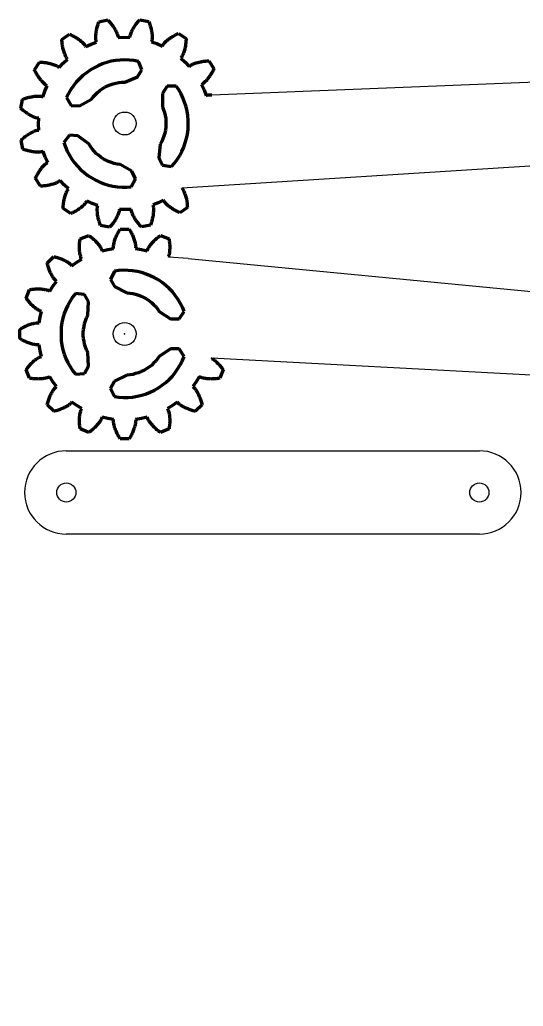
# Model space of a CAD drawing. Extents: x 25 to 268, y -91 to 145.
# Drawn here: x 24.8 to 145.6, y -91.4 to 145.4 of the extents above; entities that cross this region are included whole.
import ezdxf

# ---------------------------------------------------------------- set-up
doc = ezdxf.new("R2010")
doc.units = 0

msp = doc.modelspace()

# ---------------------------------------------------------------- linework, layer by layer
at = {"linetype": 'ByBlock'}
for p, q in [((70.88, 127.37), (148.63, 130.46)), ((63.67, 105), (149.67, 110.49)), ((60.46, 88.42), (60.5, 88.53)), ((65.21, 88.06), (60.46, 88.42)), ((65.21, 88.06), (149.98, 79.91)), ((70.81, 64.12), (70.92, 64.06)), ((149.02, 59.96), (70.81, 64.12)), ((35.97, 41.91), (135.03, 41.91)), ((135.03, 21.91), (35.97, 21.91))]:
    msp.add_line(p, q, dxfattribs=at)
at = {"color": 7, "lineweight": 211}
for points in [[(43.61, 144.34), (43.7, 144.62)], [(43.7, 144.62), (43.78, 144.87)], [(43.78, 144.87), (45.95, 145.32)], [(45.95, 145.32), (46.12, 145.12)], [(46.12, 145.12), (46.31, 144.9)], [(46.31, 144.9), (46.48, 144.71)], [(46.48, 144.71), (46.65, 144.5)], [(46.65, 144.5), (46.82, 144.31)], [(52.74, 144.36), (52.9, 144.55)], [(52.9, 144.55), (53.07, 144.77)], [(53.07, 144.77), (53.23, 144.96)], [(53.23, 144.96), (53.4, 145.18)], [(53.4, 145.18), (53.58, 145.37)], [(53.58, 145.37), (55.76, 144.95)], [(55.76, 144.95), (55.87, 144.7)], [(55.87, 144.7), (55.94, 144.44)], [(55.94, 144.44), (56.02, 144.2)], [(43.08, 141.86), (43.12, 142.09)], [(43.12, 142.09), (43.14, 142.35)], [(43.14, 142.35), (43.18, 142.59)], [(43.18, 142.59), (43.22, 142.84)], [(43.22, 142.84), (43.28, 143.1)], [(43.28, 143.1), (43.31, 143.34)], [(43.31, 143.34), (43.38, 143.59)], [(43.38, 143.59), (43.46, 143.84)], [(43.46, 143.84), (43.53, 144.09)], [(43.53, 144.09), (43.61, 144.34)], [(46.82, 144.31), (46.98, 144.1)], [(46.98, 144.1), (47.11, 143.9)], [(47.11, 143.9), (47.27, 143.68)], [(47.27, 143.68), (47.4, 143.47)], [(47.4, 143.47), (47.53, 143.26)], [(47.53, 143.26), (47.66, 143.04)], [(47.66, 143.04), (47.79, 142.83)], [(47.79, 142.83), (47.88, 142.61)], [(47.88, 142.61), (47.98, 142.4)], [(47.98, 142.4), (48.08, 142.18)], [(48.08, 142.18), (48.18, 141.97)], [(51.43, 142), (51.51, 142.21)], [(51.51, 142.21), (51.59, 142.43)], [(51.59, 142.43), (51.69, 142.66)], [(51.69, 142.66), (51.79, 142.86)], [(51.79, 142.86), (51.9, 143.08)], [(51.9, 143.08), (52.04, 143.29)], [(52.04, 143.29), (52.16, 143.51)], [(52.16, 143.51), (52.3, 143.72)], [(52.3, 143.72), (52.43, 143.93)], [(52.43, 143.93), (52.57, 144.14)], [(52.57, 144.14), (52.74, 144.36)], [(56.02, 144.2), (56.11, 143.94)], [(56.11, 143.94), (56.17, 143.69)], [(56.17, 143.69), (56.24, 143.44)], [(56.24, 143.44), (56.31, 143.18)], [(56.31, 143.18), (56.36, 142.94)], [(56.36, 142.94), (56.41, 142.7)], [(56.41, 142.7), (56.44, 142.43)], [(56.44, 142.43), (56.47, 142.21)], [(56.47, 142.21), (56.5, 141.98)], [(62.6, 141.98), (62.85, 142.09)], [(62.85, 142.09), (64.69, 140.88)], [(34.92, 140.64), (36.76, 141.88)], [(34.92, 140.36), (34.92, 140.64)], [(34.96, 140.1), (34.92, 140.36)], [(34.97, 139.85), (34.96, 140.1)], [(35, 139.57), (34.97, 139.85)], [(36.76, 141.88), (36.99, 141.79)], [(36.99, 141.79), (37.24, 141.65)], [(37.24, 141.65), (37.46, 141.54)], [(37.46, 141.54), (37.7, 141.41)], [(37.7, 141.41), (37.92, 141.29)], [(37.92, 141.29), (38.17, 141.16)], [(38.17, 141.16), (38.38, 141.02)], [(38.38, 141.02), (38.59, 140.88)], [(38.59, 140.88), (38.8, 140.75)], [(38.8, 140.75), (38.99, 140.59)], [(38.99, 140.59), (39.2, 140.45)], [(39.2, 140.45), (39.4, 140.29)], [(39.4, 140.29), (39.57, 140.15)], [(39.57, 140.15), (39.75, 139.98)], [(39.75, 139.98), (39.91, 139.81)], [(39.91, 139.81), (40.07, 139.64)], [(41.9, 139.52), (43.21, 140)], [(43.06, 140.91), (43.07, 141.15)], [(43.08, 140.68), (43.06, 140.91)], [(43.07, 141.38), (43.08, 141.62)], [(43.07, 141.15), (43.07, 141.38)], [(43.08, 141.62), (43.08, 141.86)], [(43.12, 140.46), (43.08, 140.68)], [(43.14, 140.22), (43.12, 140.46)], [(43.21, 140), (43.14, 140.22)], [(48.18, 141.97), (48.25, 141.75)], [(48.25, 141.75), (48.31, 141.53)], [(48.31, 141.53), (48.38, 141.31)], [(48.38, 141.31), (48.4, 141.07)], [(48.4, 141.07), (49.8, 141.15)], [(49.8, 141.15), (49.8, 141.15)], [(49.8, 141.15), (51.19, 141.1)], [(51.19, 141.1), (51.22, 141.32)], [(51.22, 141.32), (51.29, 141.55)], [(51.29, 141.55), (51.34, 141.78)], [(51.34, 141.78), (51.43, 142)], [(56.47, 140.32), (56.4, 140.1)], [(56.4, 140.1), (57.71, 139.63)], [(56.49, 140.55), (56.47, 140.32)], [(56.52, 140.77), (56.49, 140.55)], [(56.5, 141.98), (56.52, 141.73)], [(56.52, 141.73), (56.53, 141.48)], [(56.53, 141.24), (56.52, 141.01)], [(56.52, 141.01), (56.52, 140.77)], [(56.53, 141.48), (56.53, 141.24)], [(59.37, 139.61), (59.53, 139.8)], [(59.53, 139.8), (59.7, 139.97)], [(59.7, 139.97), (59.87, 140.13)], [(59.87, 140.13), (60.03, 140.29)], [(60.03, 140.29), (60.23, 140.46)], [(60.23, 140.46), (60.42, 140.6)], [(60.42, 140.6), (60.61, 140.77)], [(60.61, 140.77), (60.81, 140.92)], [(60.81, 140.92), (61.01, 141.05)], [(61.01, 141.05), (61.23, 141.2)], [(61.23, 141.2), (61.44, 141.34)], [(61.44, 141.34), (61.66, 141.46)], [(61.66, 141.46), (61.88, 141.61)], [(61.88, 141.61), (62.12, 141.73)], [(62.12, 141.73), (62.34, 141.85)], [(62.34, 141.85), (62.6, 141.98)], [(64.62, 139.81), (64.59, 139.54)], [(64.64, 140.07), (64.62, 139.81)], [(64.66, 140.32), (64.64, 140.07)], [(64.69, 140.6), (64.66, 140.32)], [(64.69, 140.88), (64.69, 140.6)], [(35.05, 139.32), (35, 139.57)], [(35.08, 139.06), (35.05, 139.32)], [(35.12, 138.79), (35.08, 139.06)], [(35.17, 138.56), (35.12, 138.79)], [(35.22, 138.31), (35.17, 138.56)], [(35.29, 138.06), (35.22, 138.31)], [(35.35, 137.84), (35.29, 138.06)], [(35.42, 137.61), (35.35, 137.84)], [(35.51, 137.38), (35.42, 137.61)], [(35.59, 137.14), (35.51, 137.38)], [(40.07, 139.64), (40.24, 139.48)], [(40.24, 139.48), (40.38, 139.29)], [(40.38, 139.29), (40.53, 139.1)], [(40.53, 139.1), (40.64, 138.91)], [(40.64, 138.91), (41.9, 139.52)], [(41.9, 139.52), (41.9, 139.52)], [(57.71, 139.63), (59, 139.05)], [(59, 139.05), (59.11, 139.25)], [(59.11, 139.25), (59.25, 139.43)], [(59.25, 139.43), (59.37, 139.61)], [(64.09, 137.35), (63.98, 137.16)], [(64.15, 137.59), (64.09, 137.35)], [(64.24, 137.82), (64.15, 137.59)], [(64.3, 138.05), (64.24, 137.82)], [(64.37, 138.3), (64.3, 138.05)], [(64.42, 138.55), (64.37, 138.3)], [(64.45, 138.79), (64.42, 138.55)], [(64.53, 139.03), (64.45, 138.79)], [(64.55, 139.3), (64.53, 139.03)], [(64.59, 139.54), (64.55, 139.3)], [(28.34, 133.35), (29.55, 135.19)], [(29.55, 135.19), (29.82, 135.19)], [(29.82, 135.19), (30.11, 135.18)], [(30.11, 135.18), (30.36, 135.16)], [(30.36, 135.16), (30.63, 135.14)], [(30.63, 135.14), (30.89, 135.09)], [(30.89, 135.09), (31.14, 135.07)], [(31.14, 135.07), (31.39, 135.02)], [(31.39, 135.02), (31.65, 134.97)], [(31.65, 134.97), (31.89, 134.93)], [(34.29, 133.93), (35.25, 134.98)], [(35.25, 134.98), (36.25, 135.93)], [(35.25, 134.98), (35.25, 134.98)], [(35.69, 136.92), (35.59, 137.14)], [(35.79, 136.71), (35.69, 136.92)], [(35.88, 136.5), (35.79, 136.71)], [(36, 136.3), (35.88, 136.5)], [(36.11, 136.11), (36, 136.3)], [(36.25, 135.93), (36.11, 136.11)], [(45.66, 135.13), (44.62, 134.77)], [(46.73, 135.39), (45.66, 135.13)], [(47.81, 135.58), (46.73, 135.39)], [(48.9, 135.7), (47.81, 135.58)], [(50.01, 135.75), (48.9, 135.7)], [(51.11, 135.68), (50.01, 135.75)], [(52.2, 135.56), (51.11, 135.68)], [(53.29, 135.35), (52.2, 135.56)], [(54.12, 133.35), (53.29, 135.35)], [(63.56, 136.33), (63.42, 136.15)], [(63.42, 136.15), (64.46, 135.19)], [(63.68, 136.52), (63.56, 136.33)], [(63.79, 136.71), (63.68, 136.52)], [(63.9, 136.94), (63.79, 136.71)], [(63.98, 137.16), (63.9, 136.94)], [(64.46, 135.19), (64.46, 135.19)], [(64.46, 135.19), (65.43, 134.17)], [(66.86, 134.93), (67.1, 135.02)], [(67.1, 135.02), (67.32, 135.08)], [(67.32, 135.08), (67.56, 135.13)], [(67.56, 135.13), (67.82, 135.2)], [(67.82, 135.2), (68.06, 135.26)], [(68.06, 135.26), (68.3, 135.3)], [(68.3, 135.3), (68.54, 135.36)], [(68.54, 135.36), (68.8, 135.39)], [(68.8, 135.39), (69.07, 135.43)], [(69.07, 135.43), (69.33, 135.46)], [(69.33, 135.46), (69.58, 135.48)], [(69.58, 135.48), (69.87, 135.5)], [(69.87, 135.5), (70.14, 135.51)], [(70.14, 135.51), (71.38, 133.67)], [(28.45, 133.1), (28.34, 133.35)], [(28.59, 132.86), (28.45, 133.1)], [(28.71, 132.63), (28.59, 132.86)], [(28.83, 132.4), (28.71, 132.63)], [(31.89, 134.93), (32.13, 134.87)], [(32.13, 134.87), (32.37, 134.79)], [(32.37, 134.79), (32.6, 134.74)], [(32.6, 134.74), (32.85, 134.66)], [(32.85, 134.66), (33.07, 134.58)], [(33.07, 134.58), (33.28, 134.5)], [(33.28, 134.5), (33.5, 134.41)], [(33.5, 134.41), (33.73, 134.3)], [(33.73, 134.3), (33.91, 134.18)], [(33.91, 134.18), (34.11, 134.07)], [(34.11, 134.07), (34.29, 133.93)], [(40.78, 132.66), (39.91, 131.97)], [(41.68, 133.29), (40.78, 132.66)], [(42.61, 133.85), (41.68, 133.29)], [(43.59, 134.34), (42.61, 133.85)], [(44.62, 134.77), (43.59, 134.34)], [(53.01, 131.65), (54.12, 133.35)], [(65.43, 134.17), (65.62, 134.31)], [(65.62, 134.31), (65.79, 134.44)], [(65.79, 134.44), (66.01, 134.54)], [(66.01, 134.54), (66.2, 134.65)], [(66.2, 134.65), (66.41, 134.75)], [(66.41, 134.75), (66.64, 134.83)], [(66.64, 134.83), (66.86, 134.93)], [(70.92, 132.72), (70.79, 132.5)], [(71.04, 132.96), (70.92, 132.72)], [(71.16, 133.18), (71.04, 132.96)], [(71.27, 133.45), (71.16, 133.18)], [(71.38, 133.67), (71.27, 133.45)], [(28.97, 132.16), (28.83, 132.4)], [(29.1, 131.96), (28.97, 132.16)], [(29.22, 131.72), (29.1, 131.96)], [(29.39, 131.53), (29.22, 131.72)], [(29.52, 131.32), (29.39, 131.53)], [(29.66, 131.11), (29.52, 131.32)], [(29.82, 130.91), (29.66, 131.11)], [(29.97, 130.73), (29.82, 130.91)], [(30.15, 130.55), (29.97, 130.73)], [(30.3, 130.36), (30.15, 130.55)], [(30.47, 130.22), (30.3, 130.36)], [(38.36, 130.39), (37.67, 129.52)], [(39.11, 131.21), (38.36, 130.39)], [(39.91, 131.97), (39.11, 131.21)], [(47.87, 130.15), (48.58, 130.29)], [(48.58, 130.29), (49.29, 130.36)], [(49.29, 130.36), (50.01, 130.36)], [(50.01, 130.36), (53.01, 131.65)], [(69.15, 130.36), (68.96, 130.2)], [(69.31, 130.51), (69.15, 130.36)], [(69.48, 130.68), (69.31, 130.51)], [(69.64, 130.87), (69.48, 130.68)], [(69.78, 131.04), (69.64, 130.87)], [(69.94, 131.23), (69.78, 131.04)], [(70.09, 131.43), (69.94, 131.23)], [(70.23, 131.64), (70.09, 131.43)], [(70.39, 131.83), (70.23, 131.64)], [(70.5, 132.06), (70.39, 131.83)], [(70.64, 132.27), (70.5, 132.06)], [(70.79, 132.5), (70.64, 132.27)], [(30.32, 126.9), (30.81, 128.22)], [(30.63, 130.05), (30.47, 130.22)], [(30.83, 129.89), (30.63, 130.05)], [(30.81, 128.22), (31.39, 129.52)], [(30.81, 128.22), (30.81, 128.22)], [(31, 129.75), (30.83, 129.89)], [(31.19, 129.62), (31, 129.75)], [(31.39, 129.52), (31.19, 129.62)], [(37.05, 128.61), (36.5, 127.66)], [(37.67, 129.52), (37.05, 128.61)], [(42.93, 127.42), (43.44, 127.92)], [(43.44, 127.92), (44, 128.36)], [(44, 128.36), (44.58, 128.79)], [(44.58, 128.79), (45.2, 129.15)], [(45.2, 129.15), (45.84, 129.48)], [(45.84, 129.48), (46.49, 129.74)], [(46.49, 129.74), (47.18, 129.97)], [(47.18, 129.97), (47.87, 130.15)], [(60.14, 129.39), (59.02, 127.7)], [(62.31, 129.42), (60.14, 129.39)], [(62.92, 128.52), (62.31, 129.42)], [(63.48, 127.56), (62.92, 128.52)], [(68.59, 129.91), (68.39, 129.8)], [(68.39, 129.8), (69, 128.54)], [(68.8, 130.05), (68.59, 129.91)], [(68.96, 130.2), (68.8, 130.05)], [(69, 128.54), (69, 128.54)], [(69, 128.54), (69.51, 127.21)], [(25.06, 124.08), (25.48, 126.26)], [(25.48, 126.26), (25.72, 126.36)], [(25.72, 126.36), (26, 126.46)], [(26, 126.46), (26.23, 126.54)], [(26.23, 126.54), (26.49, 126.61)], [(26.49, 126.61), (26.75, 126.68)], [(26.75, 126.68), (27, 126.76)], [(27, 126.76), (27.24, 126.8)], [(27.24, 126.8), (27.48, 126.86)], [(27.48, 126.86), (27.73, 126.9)], [(27.73, 126.9), (27.99, 126.94)], [(27.99, 126.94), (28.23, 126.99)], [(28.23, 126.99), (28.46, 127.02)], [(28.46, 127.02), (28.71, 127.03)], [(28.71, 127.03), (28.95, 127.03)], [(28.95, 127.03), (29.2, 127.05)], [(29.2, 127.05), (29.43, 127.04)], [(29.43, 127.04), (29.65, 127.01)], [(29.65, 127.01), (29.89, 127.01)], [(29.89, 127.01), (30.1, 126.96)], [(30.1, 126.96), (30.32, 126.9)], [(36.5, 127.66), (36.02, 126.69)], [(36.02, 126.69), (37.15, 124.81)], [(39.16, 124.69), (41.97, 126.33)], [(41.97, 126.33), (42.44, 126.9)], [(42.44, 126.9), (42.93, 127.42)], [(59.02, 127.7), (59.03, 124.43)], [(63.95, 126.59), (63.48, 127.56)], [(64.35, 125.55), (63.95, 126.59)], [(64.69, 124.49), (64.35, 125.55)], [(69.51, 127.21), (69.73, 127.28)], [(69.73, 127.28), (69.94, 127.32)], [(69.94, 127.32), (70.16, 127.35)], [(70.16, 127.35), (70.41, 127.37)], [(70.41, 127.37), (70.63, 127.37)], [(70.63, 127.37), (70.87, 127.37)], [(25.25, 123.92), (25.06, 124.08)], [(25.46, 123.72), (25.25, 123.92)], [(25.66, 123.57), (25.46, 123.72)], [(25.87, 123.4), (25.66, 123.57)], [(26.06, 123.24), (25.87, 123.4)], [(26.3, 123.09), (26.06, 123.24)], [(37.15, 124.81), (39.16, 124.69)], [(59.03, 124.43), (59.3, 123.78)], [(59.3, 123.78), (59.51, 123.1)], [(64.95, 123.42), (64.69, 124.49)], [(65.12, 122.35), (64.95, 123.42)], [(26.51, 122.95), (26.3, 123.09)], [(26.7, 122.79), (26.51, 122.95)], [(26.93, 122.68), (26.7, 122.79)], [(27.13, 122.54), (26.93, 122.68)], [(27.35, 122.42), (27.13, 122.54)], [(27.58, 122.31), (27.35, 122.42)], [(27.77, 122.2), (27.58, 122.31)], [(28, 122.09), (27.77, 122.2)], [(28.22, 122.01), (28, 122.09)], [(28.43, 121.93), (28.22, 122.01)], [(28.66, 121.86), (28.43, 121.93)], [(28.87, 121.78), (28.66, 121.86)], [(29.12, 121.74), (28.87, 121.78)], [(29.34, 121.71), (29.12, 121.74)], [(29.28, 120.31), (29.34, 121.71)], [(59.51, 123.1), (59.67, 122.4)], [(59.67, 122.4), (59.8, 121.68)], [(59.8, 121.68), (59.85, 120.97)], [(59.85, 120.97), (59.86, 120.27)], [(65.22, 121.23), (65.12, 122.35)], [(65.22, 120.13), (65.22, 121.23)], [(27.6, 118.29), (27.83, 118.4)], [(27.83, 118.4), (28.04, 118.5)], [(28.04, 118.5), (28.25, 118.6)], [(28.25, 118.6), (28.45, 118.68)], [(28.45, 118.68), (28.69, 118.77)], [(28.69, 118.77), (28.91, 118.83)], [(28.91, 118.83), (29.11, 118.87)], [(29.11, 118.87), (29.35, 118.9)], [(29.35, 118.9), (29.28, 120.31)], [(29.28, 120.31), (29.28, 120.31)], [(59.72, 118.84), (59.58, 118.11)], [(59.83, 119.55), (59.72, 118.84)], [(59.86, 120.27), (59.83, 119.55)], [(65.04, 117.94), (65.16, 119.04)], [(65.16, 119.04), (65.22, 120.13)], [(25.11, 116.45), (25.32, 116.64)], [(25.57, 114.29), (25.11, 116.45)], [(25.32, 116.64), (25.52, 116.8)], [(25.52, 116.8), (25.73, 117)], [(25.73, 117), (25.94, 117.16)], [(25.94, 117.16), (26.13, 117.33)], [(26.13, 117.33), (26.32, 117.47)], [(26.32, 117.47), (26.54, 117.63)], [(26.54, 117.63), (26.75, 117.77)], [(26.75, 117.77), (26.97, 117.92)], [(26.97, 117.92), (27.18, 118.05)], [(27.18, 118.05), (27.4, 118.18)], [(27.4, 118.18), (27.6, 118.29)], [(36.74, 117.63), (35.4, 115.91)], [(38.75, 117.51), (36.74, 117.63)], [(41.35, 115.55), (38.75, 117.51)], [(58.87, 116.11), (58.51, 115.47)], [(59.14, 116.77), (58.87, 116.11)], [(59.38, 117.45), (59.14, 116.77)], [(59.58, 118.11), (59.38, 117.45)], [(64.5, 115.82), (64.81, 116.87)], [(64.81, 116.87), (65.04, 117.94)], [(25.81, 114.2), (25.57, 114.29)], [(26.08, 114.1), (25.81, 114.2)], [(26.33, 114.03), (26.08, 114.1)], [(26.58, 113.95), (26.33, 114.03)], [(26.83, 113.88), (26.58, 113.95)], [(27.1, 113.83), (26.83, 113.88)], [(27.33, 113.79), (27.1, 113.83)], [(27.58, 113.71), (27.33, 113.79)], [(27.83, 113.67), (27.58, 113.71)], [(28.08, 113.66), (27.83, 113.67)], [(28.33, 113.62), (28.08, 113.66)], [(30.21, 113.66), (29.98, 113.63)], [(30.44, 113.73), (30.21, 113.66)], [(30.92, 112.42), (30.44, 113.73)], [(35.4, 115.91), (35.76, 114.86)], [(35.76, 114.86), (36.2, 113.85)], [(36.2, 113.85), (36.71, 112.86)], [(41.73, 114.95), (41.35, 115.55)], [(42.16, 114.36), (41.73, 114.95)], [(42.64, 113.81), (42.16, 114.36)], [(43.14, 113.3), (42.64, 113.81)], [(58.51, 115.47), (58.13, 112.23)], [(63.16, 112.78), (63.68, 113.75)], [(63.68, 113.75), (64.12, 114.78)], [(64.12, 114.78), (64.5, 115.82)], [(28.58, 113.6), (28.33, 113.62)], [(28.8, 113.57), (28.58, 113.6)], [(29.04, 113.57), (28.8, 113.57)], [(29.29, 113.58), (29.04, 113.57)], [(29.52, 113.57), (29.29, 113.58)], [(29.76, 113.6), (29.52, 113.57)], [(29.98, 113.63), (29.76, 113.6)], [(31.51, 111.13), (30.92, 112.42)], [(30.92, 112.42), (30.92, 112.42)], [(36.71, 112.86), (37.3, 111.93)], [(37.3, 111.93), (37.94, 111.03)], [(43.67, 112.83), (43.14, 113.3)], [(44.22, 112.39), (43.67, 112.83)], [(44.82, 112), (44.22, 112.39)], [(45.47, 111.65), (44.82, 112)], [(46.11, 111.35), (45.47, 111.65)], [(46.78, 111.09), (46.11, 111.35)], [(58.13, 112.23), (59.03, 110.44)], [(61.91, 110.96), (62.56, 111.86)], [(62.56, 111.86), (63.16, 112.78)], [(29.42, 108.89), (29.55, 109.1)], [(29.55, 109.1), (29.69, 109.31)], [(29.69, 109.31), (29.85, 109.51)], [(29.85, 109.51), (29.98, 109.72)], [(29.98, 109.72), (30.13, 109.89)], [(30.13, 109.89), (30.28, 110.08)], [(30.28, 110.08), (30.45, 110.25)], [(30.45, 110.25), (30.63, 110.43)], [(30.63, 110.43), (30.79, 110.59)], [(30.79, 110.59), (30.96, 110.75)], [(30.96, 110.75), (31.15, 110.89)], [(31.15, 110.89), (31.32, 111.02)], [(31.32, 111.02), (31.51, 111.13)], [(37.94, 111.03), (38.66, 110.21)], [(38.66, 110.21), (39.41, 109.41)], [(39.41, 109.41), (40.25, 108.68)], [(47.45, 110.89), (46.78, 111.09)], [(48.15, 110.73), (47.45, 110.89)], [(48.86, 110.62), (48.15, 110.73)], [(51.7, 108.99), (48.86, 110.62)], [(52.6, 107.21), (51.7, 108.99)], [(59.03, 110.44), (61.2, 110.15)], [(61.2, 110.15), (61.91, 110.96)], [(28.54, 107.25), (28.65, 107.51)], [(29.79, 105.42), (28.54, 107.25)], [(28.65, 107.51), (28.77, 107.73)], [(28.77, 107.73), (28.9, 107.98)], [(28.9, 107.98), (29.02, 108.2)], [(29.02, 108.2), (29.14, 108.44)], [(29.14, 108.44), (29.26, 108.66)], [(29.26, 108.66), (29.42, 108.89)], [(34.33, 106.63), (34.12, 106.49)], [(34.5, 106.75), (34.33, 106.63)], [(35.44, 105.74), (34.5, 106.75)], [(40.25, 108.68), (41.13, 108.02)], [(41.13, 108.02), (42.05, 107.42)], [(42.05, 107.42), (43.01, 106.87)], [(43.01, 106.87), (43.99, 106.4)], [(51.55, 105.3), (52.6, 107.21)], [(30.08, 105.43), (29.79, 105.42)], [(30.33, 105.45), (30.08, 105.43)], [(30.59, 105.49), (30.33, 105.45)], [(30.86, 105.5), (30.59, 105.49)], [(31.1, 105.54), (30.86, 105.5)], [(31.37, 105.58), (31.1, 105.54)], [(31.63, 105.61), (31.37, 105.58)], [(31.87, 105.67), (31.63, 105.61)], [(32.13, 105.74), (31.87, 105.67)], [(32.36, 105.79), (32.13, 105.74)], [(32.59, 105.85), (32.36, 105.79)], [(32.82, 105.94), (32.59, 105.85)], [(33.06, 106.02), (32.82, 105.94)], [(33.28, 106.08), (33.06, 106.02)], [(33.5, 106.18), (33.28, 106.08)], [(33.71, 106.28), (33.5, 106.18)], [(33.92, 106.38), (33.71, 106.28)], [(34.12, 106.49), (33.92, 106.38)], [(36.49, 104.78), (35.44, 105.74)], [(35.44, 105.74), (35.44, 105.74)], [(36.02, 104.02), (36.12, 104.22)], [(36.12, 104.22), (36.25, 104.41)], [(36.25, 104.41), (36.35, 104.6)], [(36.35, 104.6), (36.49, 104.78)], [(43.99, 106.4), (45.02, 106.02)], [(45.02, 106.02), (46.09, 105.68)], [(46.09, 105.68), (47.16, 105.46)], [(47.16, 105.46), (48.25, 105.28)], [(48.25, 105.28), (49.34, 105.22)], [(49.34, 105.22), (50.45, 105.21)], [(50.45, 105.21), (51.55, 105.3)], [(63.67, 105), (63.8, 104.82)], [(63.8, 104.82), (63.95, 104.63)], [(63.95, 104.63), (64.05, 104.42)], [(64.05, 104.42), (64.16, 104.22)], [(64.16, 104.22), (64.26, 104.01)], [(35.36, 101.64), (35.41, 101.9)], [(35.41, 101.9), (35.45, 102.14)], [(35.45, 102.14), (35.5, 102.41)], [(35.5, 102.41), (35.56, 102.64)], [(35.56, 102.64), (35.63, 102.87)], [(35.63, 102.87), (35.7, 103.12)], [(35.7, 103.12), (35.76, 103.35)], [(35.76, 103.35), (35.84, 103.56)], [(35.84, 103.56), (35.94, 103.8)], [(35.94, 103.8), (36.02, 104.02)], [(40.91, 101.89), (40.8, 101.68)], [(42.2, 101.3), (40.91, 101.89)], [(59.3, 102.03), (58.02, 101.44)], [(59.42, 101.83), (59.3, 102.03)], [(59.53, 101.64), (59.42, 101.83)], [(64.26, 104.01), (64.34, 103.78)], [(64.34, 103.78), (64.41, 103.58)], [(64.41, 103.58), (64.5, 103.34)], [(64.5, 103.34), (64.58, 103.1)], [(64.58, 103.1), (64.64, 102.86)], [(64.64, 102.86), (64.68, 102.62)], [(64.68, 102.62), (64.76, 102.37)], [(64.76, 102.37), (64.81, 102.12)], [(64.81, 102.12), (64.86, 101.88)], [(64.86, 101.88), (64.9, 101.62)], [(35.24, 100.6), (35.27, 100.86)], [(35.25, 100.34), (35.24, 100.6)], [(35.24, 100.05), (35.25, 100.34)], [(37.07, 98.84), (35.24, 100.05)], [(35.27, 100.86), (35.3, 101.14)], [(35.3, 101.14), (35.33, 101.38)], [(35.33, 101.38), (35.36, 101.64)], [(38.26, 99.46), (38.04, 99.34)], [(38.47, 99.6), (38.26, 99.46)], [(38.72, 99.74), (38.47, 99.6)], [(38.89, 99.88), (38.72, 99.74)], [(39.12, 100.03), (38.89, 99.88)], [(39.33, 100.17), (39.12, 100.03)], [(39.51, 100.31), (39.33, 100.17)], [(39.71, 100.48), (39.51, 100.31)], [(39.88, 100.65), (39.71, 100.48)], [(40.06, 100.79), (39.88, 100.65)], [(40.22, 100.99), (40.06, 100.79)], [(40.39, 101.15), (40.22, 100.99)], [(40.53, 101.32), (40.39, 101.15)], [(40.68, 101.5), (40.53, 101.32)], [(40.8, 101.68), (40.68, 101.5)], [(43.52, 100.82), (42.2, 101.3)], [(42.2, 101.3), (42.2, 101.3)], [(43.38, 99.92), (43.41, 100.14)], [(43.38, 99.69), (43.38, 99.92)], [(43.39, 99.44), (43.38, 99.69)], [(43.41, 100.38), (43.48, 100.61)], [(43.41, 100.14), (43.41, 100.38)], [(43.48, 100.61), (43.52, 100.82)], [(48.68, 99.61), (48.66, 99.39)], [(48.71, 99.83), (48.68, 99.61)], [(50.13, 99.8), (48.71, 99.83)], [(51.54, 99.86), (50.13, 99.8)], [(50.13, 99.8), (50.13, 99.8)], [(51.57, 99.63), (51.54, 99.86)], [(51.61, 99.42), (51.57, 99.63)], [(58.02, 101.44), (56.69, 100.93)], [(56.69, 100.93), (56.76, 100.71)], [(56.76, 100.71), (56.8, 100.5)], [(56.8, 100.5), (56.84, 100.27)], [(56.84, 100.27), (56.85, 100.02)], [(56.85, 100.02), (56.85, 99.81)], [(56.85, 99.81), (56.87, 99.56)], [(56.87, 99.56), (56.87, 99.32)], [(58.02, 101.44), (58.02, 101.44)], [(59.69, 101.48), (59.53, 101.64)], [(59.84, 101.29), (59.69, 101.48)], [(60, 101.13), (59.84, 101.29)], [(60.18, 100.95), (60, 101.13)], [(60.35, 100.8), (60.18, 100.95)], [(60.55, 100.65), (60.35, 100.8)], [(60.72, 100.5), (60.55, 100.65)], [(60.92, 100.35), (60.72, 100.5)], [(61.13, 100.21), (60.92, 100.35)], [(61.32, 100.05), (61.13, 100.21)], [(61.54, 99.93), (61.32, 100.05)], [(61.78, 99.78), (61.54, 99.93)], [(61.99, 99.64), (61.78, 99.78)], [(62.22, 99.51), (61.99, 99.64)], [(62.45, 99.4), (62.22, 99.51)], [(65.01, 100.29), (63.17, 99.04)], [(64.9, 101.62), (64.93, 101.36)], [(64.93, 101.36), (64.95, 101.11)], [(64.95, 101.11), (64.99, 100.84)], [(64.99, 100.84), (64.99, 100.57)], [(64.99, 100.57), (65.01, 100.29)], [(37.34, 98.97), (37.07, 98.84)], [(37.57, 99.08), (37.34, 98.97)], [(37.79, 99.2), (37.57, 99.08)], [(38.04, 99.34), (37.79, 99.2)], [(43.41, 99.23), (43.39, 99.44)], [(43.42, 98.98), (43.41, 99.23)], [(43.44, 98.73), (43.42, 98.98)], [(43.48, 98.48), (43.44, 98.73)], [(43.54, 98.24), (43.48, 98.48)], [(43.57, 97.98), (43.54, 98.24)], [(43.62, 97.73), (43.57, 97.98)], [(43.67, 97.5), (43.62, 97.73)], [(43.74, 97.24), (43.67, 97.5)], [(43.81, 96.98), (43.74, 97.24)], [(47.65, 97.22), (47.49, 97.02)], [(47.76, 97.44), (47.65, 97.22)], [(47.9, 97.65), (47.76, 97.44)], [(48.02, 97.87), (47.9, 97.65)], [(48.11, 98.07), (48.02, 97.87)], [(48.24, 98.29), (48.11, 98.07)], [(48.34, 98.5), (48.24, 98.29)], [(48.43, 98.74), (48.34, 98.5)], [(48.51, 98.95), (48.43, 98.74)], [(48.58, 99.18), (48.51, 98.95)], [(48.66, 99.39), (48.58, 99.18)], [(51.67, 99.2), (51.61, 99.42)], [(51.76, 98.97), (51.67, 99.2)], [(51.84, 98.77), (51.76, 98.97)], [(51.93, 98.53), (51.84, 98.77)], [(52.02, 98.32), (51.93, 98.53)], [(52.15, 98.11), (52.02, 98.32)], [(52.25, 97.9), (52.15, 98.11)], [(52.39, 97.69), (52.25, 97.9)], [(52.5, 97.46), (52.39, 97.69)], [(52.66, 97.24), (52.5, 97.46)], [(52.81, 97.06), (52.66, 97.24)], [(56.48, 97.1), (56.41, 96.85)], [(56.55, 97.35), (56.48, 97.1)], [(56.59, 97.59), (56.55, 97.35)], [(56.65, 97.85), (56.59, 97.59)], [(56.71, 98.08), (56.65, 97.85)], [(56.77, 98.35), (56.71, 98.08)], [(56.78, 98.6), (56.77, 98.35)], [(56.82, 98.85), (56.78, 98.6)], [(56.83, 99.08), (56.82, 98.85)], [(56.87, 99.32), (56.83, 99.08)], [(62.69, 99.26), (62.45, 99.4)], [(62.93, 99.17), (62.69, 99.26)], [(63.17, 99.04), (62.93, 99.17)], [(43.9, 96.75), (43.81, 96.98)], [(43.97, 96.49), (43.9, 96.75)], [(44.08, 96.24), (43.97, 96.49)], [(44.17, 95.97), (44.08, 96.24)], [(46.35, 95.56), (44.17, 95.97)], [(46.52, 95.77), (46.35, 95.56)], [(46.7, 95.95), (46.52, 95.77)], [(46.87, 96.17), (46.7, 95.95)], [(47.03, 96.37), (46.87, 96.17)], [(47.2, 96.58), (47.03, 96.37)], [(47.33, 96.79), (47.2, 96.58)], [(47.49, 97.02), (47.33, 96.79)], [(48.57, 94.63), (48.7, 94.88)], [(48.7, 94.88), (48.85, 95.11)], [(48.85, 95.11), (51.05, 95.11)], [(51.05, 95.11), (51.2, 94.88)], [(51.2, 94.88), (51.35, 94.63)], [(52.96, 96.84), (52.81, 97.06)], [(53.09, 96.63), (52.96, 96.84)], [(53.26, 96.43), (53.09, 96.63)], [(53.43, 96.23), (53.26, 96.43)], [(53.62, 96.01), (53.43, 96.23)], [(53.79, 95.82), (53.62, 96.01)], [(53.99, 95.63), (53.79, 95.82)], [(56.13, 96.07), (53.99, 95.63)], [(56.24, 96.32), (56.13, 96.07)], [(56.32, 96.57), (56.24, 96.32)], [(56.41, 96.85), (56.32, 96.57)], [(39.22, 92.23), (39.27, 92.51)], [(39.27, 92.51), (39.3, 92.76)], [(39.3, 92.76), (41.35, 93.61)], [(41.35, 93.61), (41.57, 93.46)], [(41.57, 93.46), (41.8, 93.28)], [(41.8, 93.28), (42, 93.13)], [(42, 93.13), (42.2, 92.96)], [(42.2, 92.96), (42.4, 92.78)], [(42.4, 92.78), (42.6, 92.61)], [(42.6, 92.61), (42.77, 92.43)], [(42.77, 92.43), (42.95, 92.26)], [(47.55, 92.31), (47.62, 92.53)], [(47.62, 92.53), (47.7, 92.78)], [(47.7, 92.78), (47.8, 93.01)], [(47.8, 93.01), (47.9, 93.23)], [(47.9, 93.23), (47.97, 93.48)], [(47.97, 93.48), (48.1, 93.71)], [(48.1, 93.71), (48.2, 93.93)], [(48.2, 93.93), (48.32, 94.18)], [(48.32, 94.18), (48.45, 94.41)], [(48.45, 94.41), (48.57, 94.63)], [(51.35, 94.63), (51.47, 94.41)], [(51.47, 94.41), (51.6, 94.18)], [(51.6, 94.18), (51.7, 93.93)], [(51.7, 93.93), (51.82, 93.71)], [(51.82, 93.71), (51.92, 93.48)], [(51.92, 93.48), (52.02, 93.23)], [(52.02, 93.23), (52.12, 93.01)], [(52.12, 93.01), (52.2, 92.78)], [(52.2, 92.78), (52.27, 92.53)], [(52.27, 92.53), (52.35, 92.31)], [(56.95, 92.26), (57.12, 92.43)], [(57.12, 92.43), (57.32, 92.61)], [(57.32, 92.61), (57.52, 92.78)], [(57.52, 92.78), (57.7, 92.96)], [(57.7, 92.96), (57.92, 93.13)], [(57.92, 93.13), (58.12, 93.28)], [(58.12, 93.28), (58.32, 93.46)], [(58.32, 93.46), (58.55, 93.61)], [(58.55, 93.61), (60.6, 92.76)], [(60.6, 92.76), (60.65, 92.51)], [(60.65, 92.51), (60.67, 92.23)], [(39.12, 90.68), (39.15, 90.93)], [(39.15, 90.43), (39.12, 90.68)], [(39.15, 91.46), (39.17, 91.71)], [(39.15, 91.18), (39.15, 91.46)], [(39.15, 90.93), (39.15, 91.18)], [(39.15, 90.18), (39.15, 90.43)], [(39.17, 89.93), (39.15, 90.18)], [(39.17, 91.71), (39.2, 91.98)], [(39.2, 91.98), (39.22, 92.23)], [(42.95, 92.26), (43.12, 92.08)], [(43.12, 92.08), (43.3, 91.88)], [(43.3, 91.88), (43.47, 91.71)], [(43.47, 91.71), (43.62, 91.53)], [(43.62, 91.53), (43.77, 91.33)], [(43.77, 91.33), (43.9, 91.13)], [(43.9, 91.13), (44.05, 90.93)], [(44.05, 90.93), (44.17, 90.73)], [(44.17, 90.73), (44.27, 90.53)], [(44.27, 90.53), (44.4, 90.33)], [(44.4, 90.33), (44.47, 90.13)], [(44.47, 90.13), (44.55, 89.91)], [(44.55, 89.91), (45.92, 90.23)], [(45.92, 90.23), (47.32, 90.46)], [(45.92, 90.23), (45.92, 90.23)], [(47.3, 90.91), (47.32, 91.13)], [(47.3, 90.68), (47.3, 90.91)], [(47.32, 90.46), (47.3, 90.68)], [(47.32, 91.13), (47.35, 91.38)], [(47.35, 91.38), (47.4, 91.61)], [(47.4, 91.61), (47.42, 91.83)], [(47.42, 91.83), (47.5, 92.06)], [(47.5, 92.06), (47.55, 92.31)], [(52.35, 92.31), (52.42, 92.06)], [(52.42, 92.06), (52.47, 91.83)], [(52.47, 91.83), (52.52, 91.61)], [(52.52, 91.61), (52.57, 91.38)], [(52.57, 91.38), (52.6, 91.13)], [(52.6, 91.13), (52.6, 90.91)], [(52.6, 90.91), (52.62, 90.68)], [(52.62, 90.68), (52.6, 90.46)], [(52.6, 90.46), (54, 90.23)], [(54, 90.23), (54, 90.23)], [(54, 90.23), (55.35, 89.91)], [(55.35, 89.91), (55.42, 90.13)], [(55.42, 90.13), (55.52, 90.33)], [(55.52, 90.33), (55.62, 90.53)], [(55.62, 90.53), (55.75, 90.73)], [(55.75, 90.73), (55.87, 90.93)], [(55.87, 90.93), (56, 91.13)], [(56, 91.13), (56.15, 91.33)], [(56.15, 91.33), (56.3, 91.53)], [(56.3, 91.53), (56.45, 91.71)], [(56.45, 91.71), (56.6, 91.88)], [(56.6, 91.88), (56.77, 92.08)], [(56.77, 92.08), (56.95, 92.26)], [(60.67, 92.23), (60.7, 91.98)], [(60.7, 91.98), (60.72, 91.71)], [(60.72, 91.71), (60.75, 91.46)], [(60.75, 91.46), (60.77, 91.18)], [(60.77, 90.43), (60.75, 90.18)], [(60.75, 90.18), (60.75, 89.93)], [(60.77, 91.18), (60.77, 90.93)], [(60.77, 90.93), (60.77, 90.68)], [(60.77, 90.68), (60.77, 90.43)], [(31.4, 86.96), (32.95, 88.53)], [(32.95, 88.53), (33.22, 88.46)], [(33.22, 88.46), (33.47, 88.38)], [(33.47, 88.38), (33.75, 88.31)], [(33.75, 88.31), (34, 88.23)], [(34, 88.23), (34.25, 88.16)], [(34.25, 88.16), (34.47, 88.08)], [(34.47, 88.08), (34.72, 87.98)], [(34.72, 87.98), (34.95, 87.88)], [(34.95, 87.88), (35.2, 87.78)], [(35.2, 87.78), (35.42, 87.68)], [(35.42, 87.68), (35.65, 87.56)], [(38.47, 87.16), (39.67, 87.88)], [(39.2, 89.68), (39.17, 89.93)], [(39.22, 89.46), (39.2, 89.68)], [(39.25, 89.21), (39.22, 89.46)], [(39.3, 88.98), (39.25, 89.21)], [(39.35, 88.76), (39.3, 88.98)], [(39.42, 88.53), (39.35, 88.76)], [(39.47, 88.31), (39.42, 88.53)], [(39.57, 88.08), (39.47, 88.31)], [(39.67, 87.88), (39.57, 88.08)], [(60.55, 88.76), (60.5, 88.53)], [(60.6, 88.98), (60.55, 88.76)], [(60.65, 89.21), (60.6, 88.98)], [(60.7, 89.46), (60.65, 89.21)], [(60.72, 89.68), (60.7, 89.46)], [(60.75, 89.93), (60.72, 89.68)], [(31.45, 86.71), (31.4, 86.96)], [(31.52, 86.43), (31.45, 86.71)], [(31.6, 86.18), (31.52, 86.43)], [(31.67, 85.93), (31.6, 86.18)], [(31.75, 85.68), (31.67, 85.93)], [(31.85, 85.43), (31.75, 85.68)], [(31.95, 85.21), (31.85, 85.43)], [(35.65, 87.56), (35.85, 87.46)], [(35.85, 87.46), (36.07, 87.33)], [(36.07, 87.33), (36.27, 87.21)], [(36.27, 87.21), (36.47, 87.08)], [(36.47, 87.08), (36.65, 86.96)], [(36.65, 86.96), (36.85, 86.81)], [(36.85, 86.81), (37.02, 86.66)], [(37.02, 86.66), (37.17, 86.51)], [(37.17, 86.51), (37.32, 86.33)], [(37.32, 86.33), (38.47, 87.16)], [(38.47, 87.16), (38.47, 87.16)], [(32.02, 84.96), (31.95, 85.21)], [(32.12, 84.73), (32.02, 84.96)], [(32.25, 84.51), (32.12, 84.73)], [(32.35, 84.28), (32.25, 84.51)], [(32.47, 84.06), (32.35, 84.28)], [(32.57, 83.86), (32.47, 84.06)], [(32.7, 83.66), (32.57, 83.86)], [(32.85, 83.46), (32.7, 83.66)], [(32.97, 83.26), (32.85, 83.46)], [(33.12, 83.08), (32.97, 83.26)], [(33.27, 82.91), (33.12, 83.08)], [(33.42, 82.73), (33.27, 82.91)], [(47.5, 85.03), (46.55, 83.06)], [(46.55, 83.06), (47.55, 81.31)], [(48.57, 85.16), (47.5, 85.03)], [(49.67, 85.23), (48.57, 85.16)], [(50.77, 85.21), (49.67, 85.23)], [(51.87, 85.11), (50.77, 85.21)], [(52.97, 84.93), (51.87, 85.11)], [(54.05, 84.68), (52.97, 84.93)], [(55.1, 84.33), (54.05, 84.68)], [(56.12, 83.93), (55.1, 84.33)], [(57.1, 83.46), (56.12, 83.93)], [(58.05, 82.91), (57.1, 83.46)], [(58.97, 82.28), (58.05, 82.91)], [(26.3, 78.56), (27.15, 80.61)], [(27.15, 80.61), (27.42, 80.66)], [(27.42, 80.66), (27.67, 80.68)], [(27.67, 80.68), (27.95, 80.71)], [(27.95, 80.71), (28.2, 80.73)], [(28.2, 80.73), (28.47, 80.76)], [(28.47, 80.76), (28.72, 80.78)], [(28.72, 80.78), (29, 80.78)], [(29, 80.78), (29.25, 80.78)], [(29.25, 80.78), (29.5, 80.78)], [(29.5, 80.78), (29.75, 80.76)], [(29.75, 80.76), (30, 80.76)], [(30, 80.76), (30.22, 80.73)], [(30.22, 80.73), (30.47, 80.71)], [(30.47, 80.71), (30.7, 80.66)], [(30.7, 80.66), (30.95, 80.61)], [(30.95, 80.61), (31.17, 80.56)], [(31.17, 80.56), (31.4, 80.51)], [(31.4, 80.51), (31.62, 80.43)], [(32.02, 80.26), (32.77, 81.46)], [(32.77, 81.46), (33.6, 82.58)], [(32.77, 81.46), (32.77, 81.46)], [(33.6, 82.58), (33.42, 82.73)], [(47.55, 81.31), (50.47, 79.86)], [(59.85, 81.61), (58.97, 82.28)], [(60.65, 80.86), (59.85, 81.61)], [(61.4, 80.06), (60.65, 80.86)], [(26.47, 78.33), (26.3, 78.56)], [(26.62, 78.13), (26.47, 78.33)], [(31.62, 80.43), (31.82, 80.36)], [(31.82, 80.36), (32.02, 80.26)], [(37.47, 78.76), (36.87, 77.83)], [(38.15, 79.63), (37.47, 78.76)], [(40.32, 79.46), (38.15, 79.63)], [(41.32, 77.71), (40.32, 79.46)], [(50.47, 79.86), (51.2, 79.78)], [(51.2, 79.78), (51.9, 79.66)], [(51.9, 79.66), (52.6, 79.51)], [(52.6, 79.51), (53.27, 79.28)], [(53.27, 79.28), (53.95, 79.03)], [(53.95, 79.03), (54.6, 78.71)], [(54.6, 78.71), (55.22, 78.36)], [(55.22, 78.36), (55.8, 77.96)], [(62.1, 79.21), (61.4, 80.06)], [(62.75, 78.31), (62.1, 79.21)], [(63.3, 77.36), (62.75, 78.31)], [(26.8, 77.93), (26.62, 78.13)], [(26.95, 77.71), (26.8, 77.93)], [(27.12, 77.53), (26.95, 77.71)], [(27.3, 77.33), (27.12, 77.53)], [(27.47, 77.13), (27.3, 77.33)], [(27.65, 76.96), (27.47, 77.13)], [(27.85, 76.78), (27.65, 76.96)], [(28.02, 76.61), (27.85, 76.78)], [(28.2, 76.46), (28.02, 76.61)], [(28.4, 76.31), (28.2, 76.46)], [(28.6, 76.16), (28.4, 76.31)], [(28.77, 76.01), (28.6, 76.16)], [(28.97, 75.88), (28.77, 76.01)], [(29.17, 75.76), (28.97, 75.88)], [(35.87, 75.86), (35.47, 74.83)], [(36.32, 76.86), (35.87, 75.86)], [(36.87, 77.83), (36.32, 76.86)], [(41.12, 74.46), (41.32, 77.71)], [(55.8, 77.96), (56.37, 77.51)], [(56.37, 77.51), (56.9, 77.03)], [(56.9, 77.03), (57.4, 76.51)], [(57.4, 76.51), (57.85, 75.96)], [(57.85, 75.96), (58.25, 75.36)], [(63.8, 76.38), (63.3, 77.36)], [(64.22, 75.36), (63.8, 76.38)], [(29.37, 75.63), (29.17, 75.76)], [(29.57, 75.53), (29.37, 75.63)], [(29.45, 72.61), (29.67, 74.01)], [(29.8, 75.43), (29.57, 75.53)], [(29.67, 74.01), (30, 75.36)], [(29.67, 74.01), (29.67, 74.01)], [(30, 75.36), (29.8, 75.43)], [(35.17, 73.78), (34.92, 72.71)], [(35.47, 74.83), (35.17, 73.78)], [(40.57, 73.13), (40.82, 73.81)], [(40.82, 73.81), (41.12, 74.46)], [(58.25, 75.36), (60.97, 73.56)], [(60.97, 73.56), (63, 73.56)], [(63, 73.56), (64.22, 75.36)], [(24.8, 71.06), (25.05, 71.21)], [(24.8, 68.86), (24.8, 71.06)], [(25.05, 71.21), (25.27, 71.36)], [(25.27, 71.36), (25.5, 71.48)], [(25.5, 71.48), (25.75, 71.61)], [(25.75, 71.61), (25.97, 71.71)], [(25.97, 71.71), (26.2, 71.83)], [(26.2, 71.83), (26.45, 71.93)], [(26.45, 71.93), (26.67, 72.03)], [(26.67, 72.03), (26.92, 72.13)], [(26.92, 72.13), (27.15, 72.21)], [(27.15, 72.21), (27.37, 72.28)], [(27.37, 72.28), (27.62, 72.36)], [(27.62, 72.36), (27.85, 72.43)], [(27.85, 72.43), (28.07, 72.48)], [(28.07, 72.48), (28.32, 72.53)], [(28.32, 72.53), (28.55, 72.58)], [(28.55, 72.58), (28.77, 72.61)], [(28.77, 72.61), (29, 72.61)], [(29, 72.61), (29.22, 72.63)], [(29.22, 72.63), (29.45, 72.61)], [(34.77, 71.61), (34.7, 70.51)], [(34.92, 72.71), (34.77, 71.61)], [(40.12, 71.03), (40.22, 71.73)], [(40.22, 71.73), (40.37, 72.43)], [(40.37, 72.43), (40.57, 73.13)], [(25.05, 68.71), (24.8, 68.86)], [(25.27, 68.58), (25.05, 68.71)], [(34.7, 70.51), (34.7, 69.41)], [(34.7, 69.41), (34.77, 68.31)], [(40.05, 70.33), (40.12, 71.03)], [(40.05, 69.61), (40.05, 70.33)], [(40.12, 68.88), (40.05, 69.61)], [(40.22, 68.18), (40.12, 68.88)], [(25.5, 68.46), (25.27, 68.58)], [(25.75, 68.33), (25.5, 68.46)], [(25.97, 68.21), (25.75, 68.33)], [(26.2, 68.11), (25.97, 68.21)], [(26.45, 67.98), (26.2, 68.11)], [(26.67, 67.91), (26.45, 67.98)], [(26.92, 67.81), (26.67, 67.91)], [(27.15, 67.71), (26.92, 67.81)], [(27.37, 67.63), (27.15, 67.71)], [(27.62, 67.56), (27.37, 67.63)], [(27.85, 67.51), (27.62, 67.56)], [(28.07, 67.43), (27.85, 67.51)], [(28.32, 67.41), (28.07, 67.43)], [(28.55, 67.36), (28.32, 67.41)], [(28.77, 67.33), (28.55, 67.36)], [(29, 67.31), (28.77, 67.33)], [(29.22, 67.31), (29, 67.31)], [(29.45, 67.33), (29.22, 67.31)], [(29.67, 65.93), (29.45, 67.33)], [(34.77, 68.31), (34.92, 67.23)], [(34.92, 67.23), (35.17, 66.16)], [(40.37, 67.48), (40.22, 68.18)], [(40.57, 66.81), (40.37, 67.48)], [(40.82, 66.13), (40.57, 66.81)], [(60.97, 66.36), (58.25, 64.56)], [(63, 66.36), (60.97, 66.36)], [(64.22, 64.56), (63, 66.36)], [(28.77, 63.91), (28.97, 64.06)], [(28.97, 64.06), (29.17, 64.18)], [(29.17, 64.18), (29.37, 64.28)], [(29.37, 64.28), (29.57, 64.41)], [(29.57, 64.41), (29.8, 64.48)], [(30, 64.56), (29.67, 65.93)], [(29.67, 65.93), (29.67, 65.93)], [(29.8, 64.48), (30, 64.56)], [(35.17, 66.16), (35.47, 65.08)], [(35.47, 65.08), (35.87, 64.06)], [(35.87, 64.06), (36.32, 63.06)], [(41.12, 65.48), (40.82, 66.13)], [(41.32, 62.21), (41.12, 65.48)], [(57.85, 63.98), (57.4, 63.43)], [(58.25, 64.56), (57.85, 63.98)], [(63.8, 63.56), (64.22, 64.56)], [(70.92, 64.06), (71.12, 63.91)], [(26.3, 61.36), (26.47, 61.58)], [(26.47, 61.58), (26.62, 61.81)], [(26.62, 61.81), (26.8, 62.01)], [(26.8, 62.01), (26.95, 62.21)], [(26.95, 62.21), (27.12, 62.41)], [(27.12, 62.41), (27.3, 62.61)], [(27.3, 62.61), (27.47, 62.78)], [(27.47, 62.78), (27.65, 62.96)], [(27.65, 62.96), (27.85, 63.13)], [(27.85, 63.13), (28.02, 63.31)], [(28.02, 63.31), (28.2, 63.48)], [(28.2, 63.48), (28.4, 63.63)], [(28.4, 63.63), (28.6, 63.78)], [(28.6, 63.78), (28.77, 63.91)], [(36.32, 63.06), (36.87, 62.11)], [(36.87, 62.11), (37.47, 61.18)], [(40.32, 60.48), (41.32, 62.21)], [(55.22, 61.58), (54.6, 61.21)], [(55.8, 61.98), (55.22, 61.58)], [(56.37, 62.41), (55.8, 61.98)], [(56.9, 62.91), (56.37, 62.41)], [(57.4, 63.43), (56.9, 62.91)], [(62.1, 60.73), (62.75, 61.63)], [(62.75, 61.63), (63.3, 62.56)], [(63.3, 62.56), (63.8, 63.56)], [(71.12, 63.91), (71.32, 63.78)], [(71.32, 63.78), (71.52, 63.63)], [(71.52, 63.63), (71.7, 63.48)], [(71.7, 63.48), (71.87, 63.31)], [(71.87, 63.31), (72.07, 63.13)], [(72.07, 63.13), (72.25, 62.96)], [(72.25, 62.96), (72.42, 62.78)], [(72.42, 62.78), (72.6, 62.61)], [(72.6, 62.61), (72.77, 62.41)], [(72.77, 62.41), (72.95, 62.21)], [(72.95, 62.21), (73.12, 62.01)], [(73.12, 62.01), (73.27, 61.81)], [(73.27, 61.81), (73.45, 61.58)], [(73.45, 61.58), (73.6, 61.36)], [(27.15, 59.31), (26.3, 61.36)], [(27.42, 59.28), (27.15, 59.31)], [(27.67, 59.23), (27.42, 59.28)], [(27.95, 59.21), (27.67, 59.23)], [(28.2, 59.18), (27.95, 59.21)], [(30.22, 59.21), (30, 59.18)], [(30.47, 59.23), (30.22, 59.21)], [(30.7, 59.26), (30.47, 59.23)], [(30.95, 59.31), (30.7, 59.26)], [(31.17, 59.36), (30.95, 59.31)], [(31.4, 59.43), (31.17, 59.36)], [(31.62, 59.48), (31.4, 59.43)], [(31.82, 59.58), (31.62, 59.48)], [(32.02, 59.68), (31.82, 59.58)], [(32.77, 58.48), (32.02, 59.68)], [(37.47, 61.18), (38.15, 60.31)], [(38.15, 60.31), (40.32, 60.48)], [(50.47, 60.08), (47.55, 58.61)], [(51.2, 60.13), (50.47, 60.08)], [(51.9, 60.26), (51.2, 60.13)], [(52.6, 60.43), (51.9, 60.26)], [(53.27, 60.63), (52.6, 60.43)], [(53.95, 60.91), (53.27, 60.63)], [(54.6, 61.21), (53.95, 60.91)], [(60.65, 59.06), (61.4, 59.86)], [(61.4, 59.86), (62.1, 60.73)], [(67.87, 59.68), (67.15, 58.48)], [(68.07, 59.58), (67.87, 59.68)], [(68.3, 59.48), (68.07, 59.58)], [(68.52, 59.43), (68.3, 59.48)], [(68.75, 59.36), (68.52, 59.43)], [(68.97, 59.31), (68.75, 59.36)], [(69.2, 59.26), (68.97, 59.31)], [(69.45, 59.23), (69.2, 59.26)], [(69.67, 59.21), (69.45, 59.23)], [(69.92, 59.18), (69.67, 59.21)], [(71.97, 59.21), (71.7, 59.18)], [(72.22, 59.23), (71.97, 59.21)], [(72.5, 59.28), (72.22, 59.23)], [(72.75, 59.31), (72.5, 59.28)], [(73.6, 61.36), (72.75, 59.31)], [(28.47, 59.16), (28.2, 59.18)], [(28.72, 59.16), (28.47, 59.16)], [(29, 59.16), (28.72, 59.16)], [(29.25, 59.13), (29, 59.16)], [(29.5, 59.16), (29.25, 59.13)], [(29.75, 59.16), (29.5, 59.16)], [(30, 59.18), (29.75, 59.16)], [(33.6, 57.33), (32.77, 58.48)], [(32.77, 58.48), (32.77, 58.48)], [(32.97, 56.66), (33.12, 56.86)], [(33.12, 56.86), (33.27, 57.03)], [(33.27, 57.03), (33.42, 57.18)], [(33.42, 57.18), (33.6, 57.33)], [(47.55, 58.61), (46.55, 56.88)], [(46.55, 56.88), (47.5, 54.91)], [(57.1, 56.48), (58.05, 57.03)], [(58.05, 57.03), (58.97, 57.63)], [(58.97, 57.63), (59.85, 58.33)], [(59.85, 58.33), (60.65, 59.06)], [(67.15, 58.48), (66.32, 57.33)], [(66.32, 57.33), (66.5, 57.18)], [(66.5, 57.18), (66.65, 57.03)], [(66.65, 57.03), (66.8, 56.86)], [(66.8, 56.86), (66.95, 56.66)], [(67.15, 58.48), (67.15, 58.48)], [(70.17, 59.16), (69.92, 59.18)], [(70.42, 59.16), (70.17, 59.16)], [(70.67, 59.13), (70.42, 59.16)], [(70.92, 59.16), (70.67, 59.13)], [(71.17, 59.16), (70.92, 59.16)], [(71.45, 59.16), (71.17, 59.16)], [(71.7, 59.18), (71.45, 59.16)], [(31.75, 54.26), (31.85, 54.48)], [(31.85, 54.48), (31.95, 54.73)], [(31.95, 54.73), (32.02, 54.96)], [(32.02, 54.96), (32.12, 55.21)], [(32.12, 55.21), (32.25, 55.43)], [(32.25, 55.43), (32.35, 55.66)], [(32.35, 55.66), (32.47, 55.86)], [(32.47, 55.86), (32.57, 56.08)], [(32.57, 56.08), (32.7, 56.28)], [(32.7, 56.28), (32.85, 56.48)], [(32.85, 56.48), (32.97, 56.66)], [(47.5, 54.91), (48.57, 54.76)], [(48.57, 54.76), (49.67, 54.71)], [(49.67, 54.71), (50.77, 54.71)], [(50.77, 54.71), (51.87, 54.81)], [(51.87, 54.81), (52.97, 55.01)], [(52.97, 55.01), (54.05, 55.26)], [(54.05, 55.26), (55.1, 55.58)], [(55.1, 55.58), (56.12, 55.98)], [(56.12, 55.98), (57.1, 56.48)], [(66.95, 56.66), (67.07, 56.48)], [(67.07, 56.48), (67.2, 56.28)], [(67.2, 56.28), (67.32, 56.08)], [(67.32, 56.08), (67.45, 55.86)], [(67.45, 55.86), (67.55, 55.66)], [(67.55, 55.66), (67.67, 55.43)], [(67.67, 55.43), (67.77, 55.21)], [(67.77, 55.21), (67.87, 54.96)], [(67.87, 54.96), (67.97, 54.73)], [(67.97, 54.73), (68.07, 54.48)], [(68.07, 54.48), (68.15, 54.26)], [(31.4, 52.96), (31.45, 53.23)], [(32.95, 51.41), (31.4, 52.96)], [(31.45, 53.23), (31.52, 53.48)], [(31.52, 53.48), (31.6, 53.76)], [(31.6, 53.76), (31.67, 54.01)], [(31.67, 54.01), (31.75, 54.26)], [(35.2, 52.13), (34.95, 52.03)], [(35.42, 52.26), (35.2, 52.13)], [(35.65, 52.36), (35.42, 52.26)], [(35.85, 52.48), (35.65, 52.36)], [(36.07, 52.58), (35.85, 52.48)], [(36.27, 52.71), (36.07, 52.58)], [(36.47, 52.86), (36.27, 52.71)], [(36.65, 52.98), (36.47, 52.86)], [(36.85, 53.13), (36.65, 52.98)], [(37.02, 53.28), (36.85, 53.13)], [(37.17, 53.43), (37.02, 53.28)], [(37.32, 53.61), (37.17, 53.43)], [(38.47, 52.78), (37.32, 53.61)], [(39.67, 52.03), (38.47, 52.78)], [(38.47, 52.78), (38.47, 52.78)], [(61.45, 52.78), (60.25, 52.03)], [(62.57, 53.61), (61.45, 52.78)], [(61.45, 52.78), (61.45, 52.78)], [(62.72, 53.43), (62.57, 53.61)], [(62.9, 53.28), (62.72, 53.43)], [(63.07, 53.13), (62.9, 53.28)], [(63.25, 52.98), (63.07, 53.13)], [(63.45, 52.86), (63.25, 52.98)], [(63.65, 52.71), (63.45, 52.86)], [(63.85, 52.58), (63.65, 52.71)], [(64.05, 52.48), (63.85, 52.58)], [(64.27, 52.36), (64.05, 52.48)], [(64.5, 52.26), (64.27, 52.36)], [(64.72, 52.13), (64.5, 52.26)], [(64.95, 52.03), (64.72, 52.13)], [(68.52, 52.96), (66.95, 51.41)], [(68.15, 54.26), (68.22, 54.01)], [(68.22, 54.01), (68.3, 53.76)], [(68.3, 53.76), (68.37, 53.48)], [(68.37, 53.48), (68.45, 53.23)], [(68.45, 53.23), (68.52, 52.96)], [(33.22, 51.46), (32.95, 51.41)], [(33.47, 51.53), (33.22, 51.46)], [(33.75, 51.61), (33.47, 51.53)], [(34, 51.68), (33.75, 51.61)], [(34.25, 51.76), (34, 51.68)], [(34.47, 51.86), (34.25, 51.76)], [(34.72, 51.96), (34.47, 51.86)], [(34.95, 52.03), (34.72, 51.96)], [(39.15, 49.76), (39.17, 50.01)], [(39.15, 49.51), (39.15, 49.76)], [(39.17, 50.01), (39.2, 50.23)], [(39.2, 50.23), (39.22, 50.48)], [(39.22, 50.48), (39.25, 50.71)], [(39.25, 50.71), (39.3, 50.96)], [(39.3, 50.96), (39.35, 51.18)], [(39.35, 51.18), (39.42, 51.41)], [(39.42, 51.41), (39.47, 51.63)], [(39.47, 51.63), (39.57, 51.83)], [(39.57, 51.83), (39.67, 52.03)], [(44.47, 49.81), (44.4, 49.58)], [(44.55, 50.01), (44.47, 49.81)], [(45.92, 49.68), (44.55, 50.01)], [(55.35, 50.01), (54, 49.68)], [(55.42, 49.81), (55.35, 50.01)], [(55.52, 49.58), (55.42, 49.81)], [(60.25, 52.03), (60.35, 51.83)], [(60.35, 51.83), (60.42, 51.63)], [(60.42, 51.63), (60.5, 51.41)], [(60.5, 51.41), (60.55, 51.18)], [(60.55, 51.18), (60.6, 50.96)], [(60.6, 50.96), (60.65, 50.71)], [(60.65, 50.71), (60.7, 50.48)], [(60.7, 50.48), (60.72, 50.23)], [(60.72, 50.23), (60.75, 50.01)], [(60.75, 50.01), (60.75, 49.76)], [(60.75, 49.76), (60.77, 49.51)], [(65.2, 51.96), (64.95, 52.03)], [(65.42, 51.86), (65.2, 51.96)], [(65.67, 51.76), (65.42, 51.86)], [(65.92, 51.68), (65.67, 51.76)], [(66.17, 51.61), (65.92, 51.68)], [(66.42, 51.53), (66.17, 51.61)], [(66.7, 51.46), (66.42, 51.53)], [(66.95, 51.41), (66.7, 51.46)], [(39.12, 49.26), (39.15, 49.51)], [(39.15, 49.01), (39.12, 49.26)], [(39.15, 48.73), (39.15, 49.01)], [(39.15, 48.48), (39.15, 48.73)], [(39.17, 48.21), (39.15, 48.48)], [(39.2, 47.96), (39.17, 48.21)], [(39.22, 47.68), (39.2, 47.96)], [(39.27, 47.43), (39.22, 47.68)], [(39.3, 47.16), (39.27, 47.43)], [(42.77, 47.48), (42.6, 47.31)], [(42.95, 47.66), (42.77, 47.48)], [(43.12, 47.86), (42.95, 47.66)], [(43.3, 48.03), (43.12, 47.86)], [(43.47, 48.21), (43.3, 48.03)], [(43.62, 48.41), (43.47, 48.21)], [(43.77, 48.61), (43.62, 48.41)], [(43.9, 48.78), (43.77, 48.61)], [(44.05, 48.98), (43.9, 48.78)], [(44.17, 49.18), (44.05, 48.98)], [(44.27, 49.38), (44.17, 49.18)], [(44.4, 49.58), (44.27, 49.38)], [(47.32, 49.46), (45.92, 49.68)], [(45.92, 49.68), (45.92, 49.68)], [(47.3, 49.23), (47.32, 49.46)], [(47.3, 49.01), (47.3, 49.23)], [(47.32, 48.78), (47.3, 49.01)], [(47.35, 48.56), (47.32, 48.78)], [(47.4, 48.33), (47.35, 48.56)], [(47.42, 48.08), (47.4, 48.33)], [(47.5, 47.86), (47.42, 48.08)], [(47.55, 47.63), (47.5, 47.86)], [(47.62, 47.38), (47.55, 47.63)], [(47.7, 47.16), (47.62, 47.38)], [(52.27, 47.38), (52.2, 47.16)], [(52.35, 47.63), (52.27, 47.38)], [(52.42, 47.86), (52.35, 47.63)], [(52.47, 48.08), (52.42, 47.86)], [(52.52, 48.33), (52.47, 48.08)], [(52.57, 48.56), (52.52, 48.33)], [(52.6, 48.78), (52.57, 48.56)], [(54, 49.68), (52.6, 49.46)], [(52.6, 49.46), (52.62, 49.23)], [(52.62, 49.23), (52.6, 49.01)], [(52.6, 49.01), (52.6, 48.78)], [(54, 49.68), (54, 49.68)], [(55.62, 49.38), (55.52, 49.58)], [(55.75, 49.18), (55.62, 49.38)], [(55.87, 48.98), (55.75, 49.18)], [(56, 48.78), (55.87, 48.98)], [(56.15, 48.61), (56, 48.78)], [(56.3, 48.41), (56.15, 48.61)], [(56.45, 48.21), (56.3, 48.41)], [(56.6, 48.03), (56.45, 48.21)], [(56.77, 47.86), (56.6, 48.03)], [(56.95, 47.66), (56.77, 47.86)], [(57.12, 47.48), (56.95, 47.66)], [(57.32, 47.31), (57.12, 47.48)], [(60.65, 47.43), (60.6, 47.16)], [(60.67, 47.68), (60.65, 47.43)], [(60.7, 47.96), (60.67, 47.68)], [(60.72, 48.21), (60.7, 47.96)], [(60.75, 48.48), (60.72, 48.21)], [(60.77, 48.73), (60.75, 48.48)], [(60.77, 49.51), (60.77, 49.26)], [(60.77, 49.26), (60.77, 49.01)], [(60.77, 49.01), (60.77, 48.73)], [(41.35, 46.31), (39.3, 47.16)], [(41.57, 46.48), (41.35, 46.31)], [(41.8, 46.63), (41.57, 46.48)], [(42, 46.81), (41.8, 46.63)], [(42.2, 46.96), (42, 46.81)], [(42.4, 47.13), (42.2, 46.96)], [(42.6, 47.31), (42.4, 47.13)], [(47.8, 46.93), (47.7, 47.16)], [(47.9, 46.68), (47.8, 46.93)], [(47.97, 46.46), (47.9, 46.68)], [(48.1, 46.21), (47.97, 46.46)], [(48.2, 45.98), (48.1, 46.21)], [(48.32, 45.76), (48.2, 45.98)], [(48.45, 45.51), (48.32, 45.76)], [(48.57, 45.28), (48.45, 45.51)], [(48.7, 45.06), (48.57, 45.28)], [(48.85, 44.81), (48.7, 45.06)], [(51.2, 45.06), (51.05, 44.81)], [(51.35, 45.28), (51.2, 45.06)], [(51.47, 45.51), (51.35, 45.28)], [(51.6, 45.76), (51.47, 45.51)], [(51.7, 45.98), (51.6, 45.76)], [(51.82, 46.21), (51.7, 45.98)], [(51.92, 46.46), (51.82, 46.21)], [(52.02, 46.68), (51.92, 46.46)], [(52.12, 46.93), (52.02, 46.68)], [(52.2, 47.16), (52.12, 46.93)], [(57.52, 47.13), (57.32, 47.31)], [(57.7, 46.96), (57.52, 47.13)], [(57.92, 46.81), (57.7, 46.96)], [(58.12, 46.63), (57.92, 46.81)], [(58.32, 46.48), (58.12, 46.63)], [(58.55, 46.31), (58.32, 46.48)], [(60.6, 47.16), (58.55, 46.31)], [(51.05, 44.81), (48.85, 44.81)]]:
    msp.add_lwpolyline(points, dxfattribs=at)
at = {"linetype": 'ByBlock'}
for centre, radius in [((49.97, 120.47), 2.75), ((49.96, 69.96), 2.75), ((35.97, 31.91), 2.29), ((135.03, 31.91), 2.29), ((98.7, -91.4), 0), ((98.7, -91.4), 0)]:
    msp.add_circle(centre, radius, dxfattribs=at)
for centre, start, end in [((35.97, 31.91), 90, 270), ((135.03, 31.91), 270, 90)]:
    msp.add_arc(centre, 10, start, end, dxfattribs=at)
for p in [(49.96, 69.96), (49.96, 69.96), (70.81, 64.12)]:
    msp.add_point(p, dxfattribs=at)

doc.saveas('drawing.dxf')
